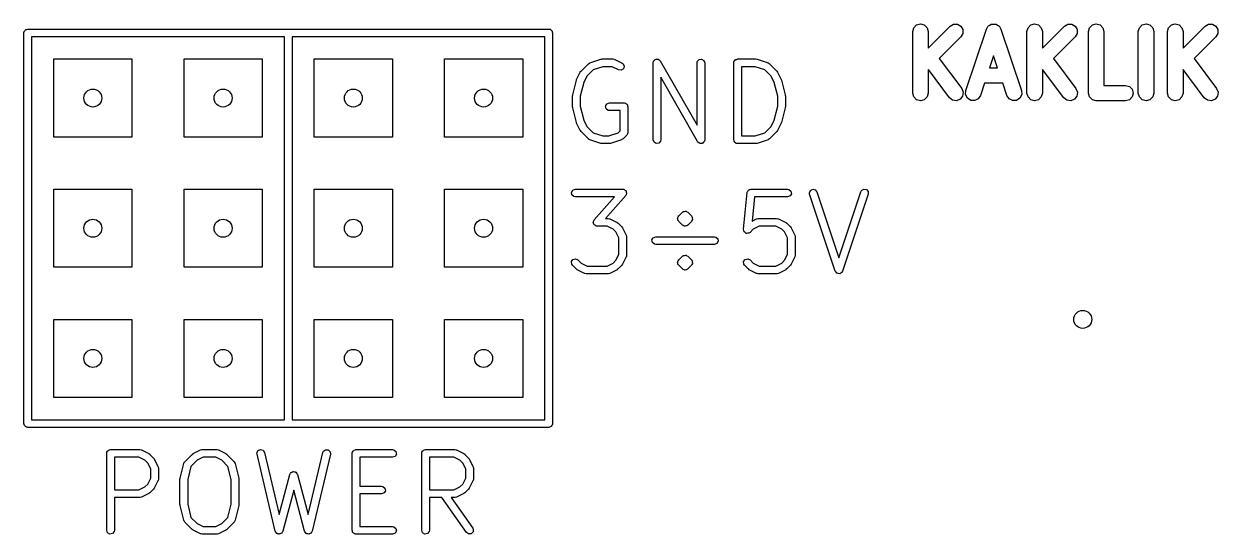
# Model space of a CAD drawing. Extents: x 4.76 to 6.25, y -4.49 to -2.93.
# Drawn here: x 5.311 to 6.228, y -4.493 to -4.101 of the extents above; entities that cross this region are included whole.
import ezdxf

# ---------------------------------------------------------------- set-up
doc = ezdxf.new("R2010")
doc.units = 0
doc.header["$MEASUREMENT"] = 0
doc.layers.add('BLACK', color=7, linetype='CONTINUOUS')

msp = doc.modelspace()

# ---------------------------------------------------------------- linework, layer by layer
at = {"layer": 'BLACK', "linetype": 'CONTINUOUS'}
for p, q in [((5.31146, -4.10756), (5.31152, -4.10718)), ((5.31146, -4.40756), (5.31146, -4.10756)), ((5.3115, -4.10705), (5.31157, -4.10693)), ((5.31152, -4.10718), (5.3115, -4.10705)), ((5.31157, -4.10693), (5.31163, -4.10655)), ((5.31163, -4.10655), (5.31213, -4.10596)), ((5.31213, -4.10596), (5.31251, -4.1053)), ((5.31251, -4.1053), (5.31276, -4.10521)), ((5.31276, -4.10521), (5.31293, -4.105)), ((5.31293, -4.105), (5.31369, -4.10487)), ((5.31369, -4.10487), (5.31441, -4.10461)), ((5.31441, -4.10461), (5.51441, -4.10461)), ((5.51441, -4.10461), (5.71441, -4.10461)), ((5.71441, -4.10461), (5.71479, -4.10467)), ((5.71479, -4.10467), (5.71492, -4.10465)), ((5.71492, -4.10465), (5.71504, -4.10472)), ((5.71504, -4.10472), (5.71542, -4.10478)), ((5.71542, -4.10478), (5.71601, -4.10528)), ((5.71601, -4.10528), (5.71667, -4.10566)), ((5.71667, -4.10566), (5.71676, -4.10591)), ((5.71676, -4.10591), (5.71697, -4.10608)), ((5.71697, -4.10608), (5.7171, -4.10684)), ((5.7171, -4.10684), (5.71736, -4.10756)), ((5.71736, -4.10756), (5.71736, -4.40756)), ((5.99386, -4.1065), (5.99465, -4.10354)), ((5.99386, -4.15374), (5.99386, -4.1065)), ((5.99465, -4.10354), (5.99681, -4.10138)), ((5.99681, -4.10138), (5.99976, -4.10059)), ((5.99976, -4.10059), (6.00272, -4.10138)), ((6.00272, -4.10138), (6.00488, -4.10354)), ((6.00488, -4.10354), (6.00567, -4.1065)), ((6.00567, -4.11924), (6.02258, -4.10232)), ((6.00567, -4.1065), (6.00567, -4.11924)), ((6.02258, -4.10232), (6.02523, -4.10079)), ((6.02523, -4.10079), (6.02829, -4.10079)), ((6.02829, -4.10079), (6.03094, -4.10232)), ((6.03094, -4.10232), (6.03246, -4.10497)), ((6.03246, -4.10497), (6.03246, -4.10803)), ((6.03466, -4.15187), (6.0504, -4.10463)), ((6.0504, -4.10463), (6.05106, -4.10364)), ((6.05106, -4.10364), (6.05159, -4.10258)), ((6.05159, -4.10258), (6.05189, -4.10238)), ((6.05189, -4.10238), (6.05209, -4.10208)), ((6.05209, -4.10208), (6.05315, -4.10155)), ((6.05315, -4.10155), (6.05414, -4.1009)), ((6.05414, -4.1009), (6.0545, -4.10087)), ((6.0545, -4.10087), (6.05482, -4.10071)), ((6.05482, -4.10071), (6.05601, -4.10078)), ((6.05601, -4.10078), (6.05719, -4.10071)), ((6.05719, -4.10071), (6.05751, -4.10087)), ((6.05751, -4.10087), (6.05787, -4.1009)), ((6.05787, -4.1009), (6.05886, -4.10155)), ((6.05886, -4.10155), (6.05992, -4.10208)), ((6.05992, -4.10208), (6.06012, -4.10238)), ((6.06012, -4.10238), (6.06043, -4.10258)), ((6.06043, -4.10258), (6.06096, -4.10364)), ((6.06096, -4.10364), (6.06161, -4.10463)), ((6.06161, -4.10463), (6.07736, -4.15187)), ((6.0816, -4.1065), (6.08239, -4.10354)), ((6.0816, -4.15374), (6.0816, -4.1065)), ((6.08239, -4.10354), (6.08455, -4.10138)), ((6.08455, -4.10138), (6.0875, -4.10059)), ((6.0875, -4.10059), (6.09046, -4.10138)), ((6.09046, -4.10138), (6.09262, -4.10354)), ((6.09262, -4.10354), (6.09341, -4.1065)), ((6.09341, -4.11924), (6.11032, -4.10232)), ((6.09341, -4.1065), (6.09341, -4.11924)), ((6.11032, -4.10232), (6.11297, -4.10079)), ((6.11297, -4.10079), (6.11603, -4.10079)), ((6.11603, -4.10079), (6.11868, -4.10232)), ((6.11868, -4.10232), (6.1202, -4.10497)), ((6.1202, -4.10497), (6.1202, -4.10803)), ((6.12884, -4.1065), (6.12963, -4.10354)), ((6.12884, -4.15374), (6.12884, -4.1065)), ((6.12963, -4.10354), (6.13179, -4.10138)), ((6.13179, -4.10138), (6.13475, -4.10059)), ((6.13475, -4.10059), (6.1377, -4.10138)), ((6.1377, -4.10138), (6.13986, -4.10354)), ((6.13986, -4.10354), (6.14065, -4.1065)), ((6.14065, -4.1065), (6.14065, -4.14784)), ((6.16709, -4.1065), (6.16788, -4.10354)), ((6.16709, -4.15374), (6.16709, -4.1065)), ((6.16788, -4.10354), (6.17004, -4.10138)), ((6.17004, -4.10138), (6.17299, -4.10059)), ((6.17299, -4.10059), (6.17594, -4.10138)), ((6.17594, -4.10138), (6.17811, -4.10354)), ((6.17811, -4.10354), (6.1789, -4.1065)), ((6.1789, -4.1065), (6.1789, -4.15374)), ((6.18958, -4.1065), (6.19037, -4.10354)), ((6.18958, -4.15374), (6.18958, -4.1065)), ((6.19037, -4.10354), (6.19254, -4.10138)), ((6.19254, -4.10138), (6.19549, -4.10059)), ((6.19549, -4.10059), (6.19844, -4.10138)), ((6.19844, -4.10138), (6.2006, -4.10354)), ((6.2006, -4.10354), (6.20139, -4.1065)), ((6.20139, -4.11924), (6.21831, -4.10232)), ((6.20139, -4.1065), (6.20139, -4.11924)), ((6.21831, -4.10232), (6.22096, -4.10079)), ((6.22096, -4.10079), (6.22401, -4.10079)), ((6.22401, -4.10079), (6.22666, -4.10232)), ((6.22666, -4.10232), (6.22819, -4.10497)), ((6.22819, -4.10497), (6.22819, -4.10803)), ((5.31736, -4.11051), (5.31736, -4.40461)), ((5.51146, -4.11051), (5.31736, -4.11051)), ((5.51146, -4.40461), (5.51146, -4.11051)), ((5.51736, -4.11051), (5.51736, -4.40461)), ((5.71146, -4.11051), (5.51736, -4.11051)), ((5.71146, -4.40461), (5.71146, -4.11051)), ((6.03094, -4.11067), (6.01431, -4.1273)), ((6.03246, -4.10803), (6.03094, -4.11067)), ((6.11868, -4.11067), (6.10205, -4.1273)), ((6.1202, -4.10803), (6.11868, -4.11067)), ((6.22666, -4.11067), (6.21004, -4.1273)), ((6.22819, -4.10803), (6.22666, -4.11067)), ((6.05601, -4.12517), (6.05295, -4.13434)), ((6.05906, -4.13434), (6.05601, -4.12517)), ((5.33441, -4.18756), (5.33441, -4.12756)), ((5.33441, -4.12756), (5.39441, -4.12756)), ((5.39441, -4.12756), (5.39441, -4.18756)), ((5.43441, -4.18756), (5.43441, -4.12756)), ((5.43441, -4.12756), (5.49441, -4.12756)), ((5.49441, -4.12756), (5.49441, -4.18756)), ((5.53441, -4.18756), (5.53441, -4.12756)), ((5.53441, -4.12756), (5.59441, -4.12756)), ((5.59441, -4.12756), (5.59441, -4.18756)), ((5.63441, -4.18756), (5.63441, -4.12756)), ((5.63441, -4.12756), (5.69441, -4.12756)), ((5.69441, -4.12756), (5.69441, -4.18756)), ((5.73921, -4.13687), (5.74483, -4.13124)), ((5.74483, -4.13124), (5.74567, -4.13065)), ((5.74567, -4.13065), (5.74585, -4.13064)), ((5.74585, -4.13064), (5.74598, -4.13053)), ((5.74598, -4.13053), (5.75442, -4.12772)), ((5.75583, -4.13347), (5.74851, -4.13591)), ((5.75442, -4.12772), (5.75529, -4.12759)), ((5.75529, -4.12759), (5.75535, -4.12756)), ((5.75535, -4.12756), (5.76379, -4.12756)), ((5.76309, -4.13347), (5.75583, -4.13347)), ((5.76809, -4.13597), (5.76309, -4.13347)), ((5.76379, -4.12756), (5.7648, -4.12774)), ((5.7648, -4.12774), (5.76494, -4.12786)), ((5.76494, -4.12786), (5.76511, -4.12788)), ((5.76511, -4.12788), (5.77074, -4.13069)), ((5.77179, -4.13509), (5.7701, -4.1362)), ((5.77074, -4.13069), (5.77156, -4.1313)), ((5.77156, -4.1313), (5.77236, -4.13315)), ((5.77236, -4.13315), (5.77179, -4.13509)), ((5.79458, -4.13052), (5.79476, -4.12951)), ((5.79458, -4.18957), (5.79458, -4.13052)), ((5.79476, -4.12951), (5.79494, -4.1293)), ((5.79494, -4.1293), (5.79499, -4.12903)), ((5.79499, -4.12903), (5.79557, -4.12854)), ((5.79557, -4.12854), (5.79606, -4.12796)), ((5.79606, -4.12796), (5.79633, -4.12791)), ((5.79633, -4.12791), (5.79654, -4.12774)), ((5.79654, -4.12774), (5.7973, -4.12774)), ((5.7973, -4.12774), (5.79805, -4.12761)), ((5.79805, -4.12761), (5.79829, -4.12775)), ((5.79829, -4.12775), (5.79856, -4.12775)), ((5.79856, -4.12775), (5.79914, -4.12824)), ((5.79914, -4.12824), (5.7998, -4.12862)), ((5.7998, -4.12862), (5.79989, -4.12888)), ((5.79989, -4.12888), (5.8001, -4.12905)), ((5.8001, -4.12905), (5.82833, -4.17845)), ((5.82833, -4.13052), (5.82851, -4.12951)), ((5.82833, -4.17845), (5.82833, -4.13052)), ((5.82851, -4.12951), (5.82981, -4.12796)), ((5.82981, -4.12796), (5.8318, -4.12761)), ((5.8318, -4.12761), (5.83354, -4.12862)), ((5.83354, -4.12862), (5.83424, -4.13052)), ((5.83424, -4.13052), (5.83424, -4.18957)), ((5.85645, -4.13052), (5.85652, -4.13013)), ((5.85645, -4.18957), (5.85645, -4.13052)), ((5.8565, -4.13), (5.85656, -4.12989)), ((5.85652, -4.13013), (5.8565, -4.13)), ((5.85656, -4.12989), (5.85663, -4.12951)), ((5.85663, -4.12951), (5.85712, -4.12892)), ((5.85712, -4.12892), (5.85751, -4.12825)), ((5.85751, -4.12825), (5.85776, -4.12816)), ((5.85776, -4.12816), (5.85793, -4.12796)), ((5.85793, -4.12796), (5.85868, -4.12783)), ((5.85868, -4.12783), (5.8594, -4.12756)), ((5.8594, -4.12756), (5.87346, -4.12756)), ((5.87299, -4.13347), (5.86236, -4.13347)), ((5.86236, -4.13347), (5.86236, -4.18662)), ((5.88031, -4.13591), (5.87299, -4.13347)), ((5.87346, -4.12756), (5.87433, -4.12772)), ((5.87433, -4.12772), (5.8744, -4.12772)), ((5.8744, -4.12772), (5.88283, -4.13053)), ((5.88283, -4.13053), (5.88374, -4.13102)), ((5.88374, -4.13102), (5.88383, -4.13117)), ((5.88383, -4.13117), (5.88399, -4.13124)), ((5.88399, -4.13124), (5.88961, -4.13687)), ((6.01431, -4.1273), (6.03148, -4.1502)), ((6.05295, -4.13434), (6.05906, -4.13434)), ((6.10205, -4.1273), (6.11922, -4.1502)), ((6.21004, -4.1273), (6.22721, -4.1502)), ((5.7328, -4.15511), (5.73562, -4.14386)), ((5.73562, -4.14386), (5.73582, -4.1434)), ((5.73582, -4.1434), (5.73584, -4.14326)), ((5.73584, -4.14326), (5.73865, -4.13763)), ((5.73865, -4.13763), (5.73918, -4.13692)), ((5.73918, -4.13692), (5.73921, -4.13687)), ((5.74372, -4.1407), (5.74127, -4.14561)), ((5.74851, -4.13591), (5.74372, -4.1407)), ((5.7701, -4.1362), (5.76809, -4.13597)), ((5.82872, -4.19104), (5.80049, -4.14164)), ((5.80049, -4.14164), (5.80049, -4.18957)), ((5.8851, -4.1407), (5.88031, -4.13591)), ((5.88755, -4.14561), (5.8851, -4.1407)), ((5.88961, -4.13687), (5.89012, -4.13759)), ((5.89012, -4.13759), (5.89017, -4.13763)), ((5.89017, -4.13763), (5.89298, -4.14326)), ((5.89298, -4.14326), (5.89312, -4.14375)), ((5.89312, -4.14375), (5.8932, -4.14386)), ((5.8932, -4.14386), (5.89601, -4.15511)), ((6.00587, -4.13574), (6.00567, -4.13594)), ((6.00567, -4.13594), (6.00567, -4.15374)), ((6.02204, -4.15729), (6.00587, -4.13574)), ((6.09361, -4.13574), (6.09341, -4.13594)), ((6.09341, -4.13594), (6.09341, -4.15374)), ((6.10977, -4.15729), (6.09361, -4.13574)), ((6.2016, -4.13574), (6.20139, -4.13594)), ((6.20139, -4.13594), (6.20139, -4.15374)), ((6.21776, -4.15729), (6.2016, -4.13574)), ((5.74127, -4.14561), (5.73862, -4.15619)), ((5.8902, -4.15619), (5.88755, -4.14561)), ((6.03148, -4.1502), (6.03262, -4.15304)), ((6.03262, -4.15304), (6.03219, -4.15606)), ((6.03447, -4.15493), (6.03466, -4.15187)), ((6.04901, -4.14615), (6.04586, -4.15561)), ((6.063, -4.14615), (6.04901, -4.14615)), ((6.06615, -4.15561), (6.063, -4.14615)), ((6.07736, -4.15187), (6.07754, -4.15493)), ((6.11922, -4.1502), (6.12036, -4.15304)), ((6.12036, -4.15304), (6.11993, -4.15606)), ((6.14065, -4.14784), (6.15724, -4.14784)), ((6.15724, -4.14784), (6.1602, -4.14863)), ((6.1602, -4.14863), (6.16236, -4.15079)), ((6.16236, -4.15079), (6.16315, -4.15374)), ((6.22721, -4.1502), (6.22835, -4.15304)), ((6.22835, -4.15304), (6.22792, -4.15606)), ((5.73272, -4.15583), (5.73282, -4.15525)), ((5.73272, -4.16426), (5.73272, -4.15583)), ((5.73282, -4.15525), (5.7328, -4.15511)), ((5.73862, -4.15619), (5.73862, -4.1639)), ((5.75807, -4.16375), (5.75908, -4.162)), ((5.75908, -4.162), (5.76098, -4.16131)), ((5.76098, -4.16131), (5.77223, -4.16131)), ((5.77223, -4.16131), (5.77261, -4.16138)), ((5.77261, -4.16138), (5.77274, -4.16135)), ((5.77274, -4.16135), (5.77285, -4.16142)), ((5.77285, -4.16142), (5.77324, -4.16149)), ((5.77324, -4.16149), (5.77382, -4.16198)), ((5.77382, -4.16198), (5.77449, -4.16236)), ((5.77449, -4.16236), (5.77458, -4.16261)), ((5.77458, -4.16261), (5.77478, -4.16279)), ((5.8902, -4.1639), (5.8902, -4.15619)), ((5.89601, -4.15511), (5.89606, -4.1557)), ((5.89606, -4.1557), (5.8961, -4.15583)), ((5.8961, -4.15583), (5.8961, -4.16426)), ((5.99465, -4.15669), (5.99386, -4.15374)), ((5.99681, -4.15886), (5.99465, -4.15669)), ((5.99976, -4.15965), (5.99681, -4.15886)), ((6.00272, -4.15886), (5.99976, -4.15965)), ((6.00488, -4.15669), (6.00272, -4.15886)), ((6.00567, -4.15374), (6.00488, -4.15669)), ((6.02444, -4.15917), (6.02204, -4.15729)), ((6.02747, -4.1596), (6.02444, -4.15917)), ((6.0303, -4.15847), (6.02747, -4.1596)), ((6.03219, -4.15606), (6.0303, -4.15847)), ((6.03584, -4.15766), (6.03447, -4.15493)), ((6.03839, -4.15934), (6.03584, -4.15766)), ((6.04144, -4.15953), (6.03839, -4.15934)), ((6.04418, -4.15816), (6.04144, -4.15953)), ((6.04586, -4.15561), (6.04418, -4.15816)), ((6.06784, -4.15816), (6.06615, -4.15561)), ((6.07057, -4.15953), (6.06784, -4.15816)), ((6.07362, -4.15934), (6.07057, -4.15953)), ((6.07617, -4.15766), (6.07362, -4.15934)), ((6.07754, -4.15493), (6.07617, -4.15766)), ((6.08239, -4.15669), (6.0816, -4.15374)), ((6.08455, -4.15886), (6.08239, -4.15669)), ((6.0875, -4.15965), (6.08455, -4.15886)), ((6.09046, -4.15886), (6.0875, -4.15965)), ((6.09262, -4.15669), (6.09046, -4.15886)), ((6.09341, -4.15374), (6.09262, -4.15669)), ((6.11218, -4.15917), (6.10977, -4.15729)), ((6.11521, -4.1596), (6.11218, -4.15917)), ((6.11804, -4.15847), (6.11521, -4.1596)), ((6.11993, -4.15606), (6.11804, -4.15847)), ((6.12963, -4.15669), (6.12884, -4.15374)), ((6.13179, -4.15886), (6.12963, -4.15669)), ((6.13475, -4.15965), (6.13179, -4.15886)), ((6.15724, -4.15965), (6.13475, -4.15965)), ((6.1602, -4.15886), (6.15724, -4.15965)), ((6.16236, -4.15669), (6.1602, -4.15886)), ((6.16315, -4.15374), (6.16236, -4.15669)), ((6.16788, -4.15669), (6.16709, -4.15374)), ((6.17004, -4.15886), (6.16788, -4.15669)), ((6.17299, -4.15965), (6.17004, -4.15886)), ((6.17594, -4.15886), (6.17299, -4.15965)), ((6.17811, -4.15669), (6.17594, -4.15886)), ((6.1789, -4.15374), (6.17811, -4.15669)), ((6.19037, -4.15669), (6.18958, -4.15374)), ((6.19254, -4.15886), (6.19037, -4.15669)), ((6.19549, -4.15965), (6.19254, -4.15886)), ((6.19844, -4.15886), (6.19549, -4.15965)), ((6.2006, -4.15669), (6.19844, -4.15886)), ((6.20139, -4.15374), (6.2006, -4.15669)), ((6.22017, -4.15917), (6.21776, -4.15729)), ((6.22319, -4.1596), (6.22017, -4.15917)), ((6.22603, -4.15847), (6.22319, -4.1596)), ((6.22792, -4.15606), (6.22603, -4.15847)), ((5.73276, -4.16439), (5.73272, -4.16426)), ((5.7328, -4.16498), (5.73276, -4.16439)), ((5.73562, -4.17623), (5.7328, -4.16498)), ((5.73862, -4.1639), (5.74127, -4.17448)), ((5.75842, -4.16574), (5.75807, -4.16375)), ((5.75997, -4.16704), (5.75842, -4.16574)), ((5.76098, -4.16722), (5.75997, -4.16704)), ((5.76927, -4.16722), (5.76098, -4.16722)), ((5.76927, -4.18272), (5.76927, -4.16722)), ((5.77478, -4.16279), (5.77492, -4.16354)), ((5.77492, -4.16354), (5.77518, -4.16426)), ((5.77518, -4.16426), (5.77518, -4.18395)), ((5.88755, -4.17448), (5.8902, -4.1639)), ((5.89601, -4.16498), (5.8932, -4.17623)), ((5.8961, -4.16426), (5.896, -4.16484)), ((5.896, -4.16484), (5.89601, -4.16498)), ((5.7357, -4.17634), (5.73562, -4.17623)), ((5.73584, -4.17683), (5.7357, -4.17634)), ((5.73865, -4.18246), (5.73584, -4.17683)), ((5.74127, -4.17448), (5.74372, -4.17939)), ((5.74372, -4.17939), (5.74851, -4.18418)), ((5.88031, -4.18418), (5.8851, -4.17939)), ((5.8851, -4.17939), (5.88755, -4.17448)), ((5.89298, -4.17683), (5.89017, -4.18246)), ((5.89299, -4.17669), (5.89298, -4.17683)), ((5.8932, -4.17623), (5.89299, -4.17669)), ((5.39441, -4.18756), (5.33441, -4.18756)), ((5.49441, -4.18756), (5.43441, -4.18756)), ((5.59441, -4.18756), (5.53441, -4.18756)), ((5.69441, -4.18756), (5.63441, -4.18756)), ((5.7387, -4.1825), (5.73865, -4.18246)), ((5.73921, -4.18322), (5.7387, -4.1825)), ((5.74483, -4.18885), (5.73921, -4.18322)), ((5.74499, -4.18892), (5.74483, -4.18885)), ((5.74508, -4.18907), (5.74499, -4.18892)), ((5.74598, -4.18956), (5.74508, -4.18907)), ((5.75442, -4.19237), (5.74598, -4.18956)), ((5.74851, -4.18418), (5.75583, -4.18662)), ((5.75583, -4.18662), (5.7605, -4.18662)), ((5.7605, -4.18662), (5.76782, -4.18418)), ((5.77035, -4.18956), (5.76191, -4.19237)), ((5.76782, -4.18418), (5.76927, -4.18272)), ((5.77049, -4.18945), (5.77035, -4.18956)), ((5.77066, -4.18944), (5.77049, -4.18945)), ((5.7715, -4.18885), (5.77066, -4.18944)), ((5.77432, -4.18604), (5.7715, -4.18885)), ((5.77459, -4.18545), (5.77432, -4.18604)), ((5.775, -4.18496), (5.77459, -4.18545)), ((5.77511, -4.18432), (5.775, -4.18496)), ((5.77517, -4.1842), (5.77511, -4.18432)), ((5.77518, -4.18395), (5.77515, -4.18413)), ((5.77515, -4.18413), (5.77517, -4.1842)), ((5.79527, -4.19147), (5.79458, -4.18957)), ((5.80049, -4.18957), (5.80031, -4.19058)), ((5.83424, -4.18957), (5.83406, -4.19058)), ((5.85671, -4.19029), (5.85645, -4.18957)), ((5.86236, -4.18662), (5.87299, -4.18662)), ((5.87299, -4.18662), (5.88031, -4.18418)), ((5.88283, -4.18956), (5.8744, -4.19237)), ((5.88297, -4.18945), (5.88283, -4.18956)), ((5.88315, -4.18944), (5.88297, -4.18945)), ((5.88399, -4.18885), (5.88315, -4.18944)), ((5.88961, -4.18322), (5.88399, -4.18885)), ((5.88964, -4.18316), (5.88961, -4.18322)), ((5.89017, -4.18246), (5.88964, -4.18316)), ((5.75448, -4.19237), (5.75442, -4.19237)), ((5.75535, -4.19252), (5.75448, -4.19237)), ((5.76098, -4.19252), (5.75535, -4.19252)), ((5.76104, -4.1925), (5.76098, -4.19252)), ((5.76191, -4.19237), (5.76104, -4.1925)), ((5.79702, -4.19248), (5.79527, -4.19147)), ((5.79901, -4.19213), (5.79702, -4.19248)), ((5.80031, -4.19058), (5.79901, -4.19213)), ((5.82893, -4.19121), (5.82872, -4.19104)), ((5.82902, -4.19147), (5.82893, -4.19121)), ((5.82968, -4.19185), (5.82902, -4.19147)), ((5.83026, -4.19234), (5.82968, -4.19185)), ((5.83053, -4.19234), (5.83026, -4.19234)), ((5.83077, -4.19248), (5.83053, -4.19234)), ((5.83152, -4.19235), (5.83077, -4.19248)), ((5.83228, -4.19235), (5.83152, -4.19235)), ((5.83249, -4.19218), (5.83228, -4.19235)), ((5.83276, -4.19213), (5.83249, -4.19218)), ((5.83325, -4.19155), (5.83276, -4.19213)), ((5.83383, -4.19106), (5.83325, -4.19155)), ((5.83388, -4.19079), (5.83383, -4.19106)), ((5.83406, -4.19058), (5.83388, -4.19079)), ((5.85685, -4.19105), (5.85671, -4.19029)), ((5.85705, -4.19122), (5.85685, -4.19105)), ((5.85714, -4.19147), (5.85705, -4.19122)), ((5.85781, -4.19185), (5.85714, -4.19147)), ((5.85839, -4.19235), (5.85781, -4.19185)), ((5.85878, -4.19241), (5.85839, -4.19235)), ((5.85889, -4.19248), (5.85878, -4.19241)), ((5.85902, -4.19246), (5.85889, -4.19248)), ((5.8594, -4.19252), (5.85902, -4.19246)), ((5.87346, -4.19252), (5.8594, -4.19252)), ((5.87353, -4.1925), (5.87346, -4.19252)), ((5.8744, -4.19237), (5.87353, -4.1925)), ((5.33441, -4.28756), (5.33441, -4.22756)), ((5.33441, -4.22756), (5.39441, -4.22756)), ((5.39441, -4.22756), (5.39441, -4.28756)), ((5.43441, -4.28756), (5.43441, -4.22756)), ((5.43441, -4.22756), (5.49441, -4.22756)), ((5.49441, -4.22756), (5.49441, -4.28756)), ((5.53441, -4.28756), (5.53441, -4.22756)), ((5.53441, -4.22756), (5.59441, -4.22756)), ((5.59441, -4.22756), (5.59441, -4.28756)), ((5.63441, -4.28756), (5.63441, -4.22756)), ((5.63441, -4.22756), (5.69441, -4.22756)), ((5.69441, -4.22756), (5.69441, -4.28756)), ((5.73183, -4.23), (5.73284, -4.22825)), ((5.73218, -4.23199), (5.73183, -4.23)), ((5.73373, -4.23329), (5.73218, -4.23199)), ((5.73284, -4.22825), (5.73474, -4.22756)), ((5.73474, -4.23347), (5.73373, -4.23329)), ((5.73474, -4.22756), (5.77129, -4.22756)), ((5.76479, -4.23347), (5.73474, -4.23347)), ((5.74939, -4.25107), (5.76479, -4.23347)), ((5.77352, -4.23246), (5.75812, -4.25006)), ((5.77129, -4.22756), (5.77173, -4.22764)), ((5.77173, -4.22764), (5.77187, -4.22762)), ((5.77187, -4.22762), (5.77197, -4.22768)), ((5.77197, -4.22768), (5.7723, -4.22774)), ((5.7723, -4.22774), (5.77291, -4.22825)), ((5.77291, -4.22825), (5.77359, -4.22867)), ((5.7738, -4.23172), (5.77352, -4.23246)), ((5.77359, -4.22867), (5.77367, -4.22889)), ((5.77367, -4.22889), (5.77385, -4.22904)), ((5.7742, -4.23103), (5.7738, -4.23172)), ((5.77385, -4.22904), (5.77399, -4.22982)), ((5.77399, -4.22982), (5.77425, -4.23058)), ((5.77425, -4.23058), (5.77416, -4.2308)), ((5.77416, -4.2308), (5.7742, -4.23103)), ((5.86397, -4.25834), (5.86678, -4.23022)), ((5.86678, -4.23022), (5.86682, -4.23007)), ((5.86681, -4.23), (5.86687, -4.2299)), ((5.86682, -4.23007), (5.86681, -4.23)), ((5.86687, -4.2299), (5.86706, -4.22924)), ((5.86706, -4.22924), (5.86751, -4.2288)), ((5.86751, -4.2288), (5.86782, -4.22825)), ((5.86782, -4.22825), (5.86821, -4.22811)), ((5.86821, -4.22811), (5.8685, -4.22783)), ((5.8685, -4.22783), (5.86913, -4.22778)), ((5.86913, -4.22778), (5.86972, -4.22756)), ((5.86972, -4.22756), (5.89784, -4.22756)), ((5.87239, -4.23347), (5.87053, -4.25212)), ((5.89784, -4.23347), (5.87239, -4.23347)), ((5.89784, -4.22756), (5.89885, -4.22774)), ((5.89974, -4.23278), (5.89784, -4.23347)), ((5.89885, -4.22774), (5.9004, -4.22904)), ((5.90075, -4.23103), (5.89974, -4.23278)), ((5.9004, -4.22904), (5.90075, -4.23103)), ((5.91457, -4.23044), (5.91532, -4.22856)), ((5.91472, -4.23145), (5.91457, -4.23044)), ((5.93441, -4.29051), (5.91472, -4.23145)), ((5.91532, -4.22856), (5.91709, -4.2276)), ((5.91709, -4.2276), (5.91907, -4.228)), ((5.91907, -4.228), (5.92033, -4.22958)), ((5.92033, -4.22958), (5.93721, -4.28023)), ((5.93721, -4.28023), (5.95409, -4.22958)), ((5.9597, -4.23145), (5.94001, -4.29051)), ((5.95409, -4.22958), (5.95458, -4.22868)), ((5.95458, -4.22868), (5.9563, -4.22762)), ((5.9563, -4.22762), (5.9583, -4.22792)), ((5.9583, -4.22792), (5.95964, -4.22943)), ((5.95964, -4.22943), (5.9597, -4.23145)), ((5.81701, -4.2453), (5.81733, -4.24508)), ((5.81733, -4.24508), (5.81741, -4.24497)), ((5.81741, -4.24497), (5.81753, -4.24494)), ((5.81753, -4.24494), (5.81754, -4.24493)), ((5.81754, -4.24493), (5.81762, -4.24483)), ((5.81762, -4.24483), (5.8177, -4.24482)), ((5.8177, -4.24482), (5.81785, -4.24471)), ((5.81785, -4.24471), (5.81862, -4.24465)), ((5.81862, -4.24465), (5.81936, -4.24445)), ((5.81936, -4.24445), (5.81948, -4.24451)), ((5.81948, -4.24451), (5.81961, -4.24448)), ((5.81961, -4.24448), (5.81973, -4.24455)), ((5.81973, -4.24455), (5.81986, -4.24454)), ((5.81986, -4.24454), (5.82049, -4.24498)), ((5.82049, -4.24498), (5.82119, -4.2453)), ((5.74866, -4.25295), (5.74874, -4.25273)), ((5.74891, -4.25371), (5.74866, -4.25295)), ((5.7487, -4.2525), (5.7491, -4.25181)), ((5.74874, -4.25273), (5.7487, -4.2525)), ((5.74905, -4.25449), (5.74891, -4.25371)), ((5.7491, -4.25181), (5.74939, -4.25107)), ((5.75812, -4.25006), (5.76004, -4.25006)), ((5.76004, -4.25006), (5.76105, -4.25024)), ((5.76105, -4.25024), (5.76119, -4.25035)), ((5.76119, -4.25035), (5.76137, -4.25037)), ((5.76137, -4.25037), (5.76699, -4.25319)), ((5.76699, -4.25319), (5.7677, -4.25371)), ((5.7677, -4.25371), (5.76776, -4.25374)), ((5.76776, -4.25374), (5.77057, -4.25655)), ((5.81335, -4.24994), (5.81346, -4.2497)), ((5.81354, -4.25069), (5.81335, -4.24994)), ((5.81344, -4.24944), (5.81388, -4.24881)), ((5.81346, -4.2497), (5.81344, -4.24944)), ((5.81361, -4.25145), (5.81354, -4.25069)), ((5.81384, -4.25177), (5.81361, -4.25145)), ((5.81387, -4.2519), (5.81384, -4.25177)), ((5.81398, -4.25197), (5.81387, -4.2519)), ((5.81388, -4.24881), (5.8142, -4.24811)), ((5.8142, -4.25229), (5.81398, -4.25197)), ((5.8142, -4.24811), (5.81701, -4.2453)), ((5.81701, -4.2551), (5.8142, -4.25229)), ((5.82119, -4.2453), (5.824, -4.24811)), ((5.824, -4.25229), (5.82119, -4.2551)), ((5.824, -4.24811), (5.82422, -4.24843)), ((5.82432, -4.25159), (5.824, -4.25229)), ((5.82422, -4.24843), (5.82433, -4.24851)), ((5.82476, -4.25097), (5.82432, -4.25159)), ((5.82433, -4.24851), (5.82437, -4.24863)), ((5.82437, -4.24863), (5.82459, -4.24895)), ((5.82459, -4.24895), (5.82466, -4.24972)), ((5.82466, -4.24972), (5.82485, -4.25046)), ((5.82485, -4.25046), (5.82474, -4.2507)), ((5.82474, -4.2507), (5.82476, -4.25097)), ((5.87053, -4.25212), (5.87402, -4.25037)), ((5.87402, -4.25037), (5.87501, -4.25008)), ((5.87501, -4.25008), (5.87518, -4.25012)), ((5.87518, -4.25012), (5.87534, -4.25006)), ((5.87534, -4.25006), (5.8894, -4.25006)), ((5.8894, -4.25006), (5.89041, -4.25024)), ((5.89041, -4.25024), (5.89055, -4.25035)), ((5.89055, -4.25035), (5.89072, -4.25037)), ((5.89072, -4.25037), (5.89635, -4.25319)), ((5.89635, -4.25319), (5.89706, -4.25371)), ((5.89706, -4.25371), (5.89712, -4.25374)), ((5.89712, -4.25374), (5.89993, -4.25655)), ((5.74923, -4.25464), (5.74905, -4.25449)), ((5.74931, -4.25486), (5.74923, -4.25464)), ((5.74999, -4.25528), (5.74931, -4.25486)), ((5.7506, -4.25579), (5.74999, -4.25528)), ((5.75093, -4.25585), (5.7506, -4.25579)), ((5.75104, -4.25591), (5.75093, -4.25585)), ((5.75117, -4.25589), (5.75104, -4.25591)), ((5.75161, -4.25597), (5.75117, -4.25589)), ((5.75935, -4.25597), (5.75161, -4.25597)), ((5.76392, -4.25825), (5.75935, -4.25597)), ((5.76605, -4.26039), (5.76392, -4.25825)), ((5.76834, -4.26496), (5.76605, -4.26039)), ((5.77057, -4.25655), (5.77108, -4.25727)), ((5.77108, -4.25727), (5.77112, -4.25732)), ((5.77112, -4.25732), (5.77393, -4.26294)), ((5.77393, -4.26294), (5.77423, -4.26393)), ((5.81771, -4.25543), (5.81701, -4.2551)), ((5.81834, -4.25587), (5.81771, -4.25543)), ((5.81847, -4.25585), (5.81834, -4.25587)), ((5.81859, -4.25592), (5.81847, -4.25585)), ((5.81872, -4.2559), (5.81859, -4.25592)), ((5.81884, -4.25596), (5.81872, -4.2559)), ((5.81958, -4.25576), (5.81884, -4.25596)), ((5.82035, -4.25569), (5.81958, -4.25576)), ((5.8205, -4.25559), (5.82035, -4.25569)), ((5.82058, -4.25557), (5.8205, -4.25559)), ((5.82066, -4.25547), (5.82058, -4.25557)), ((5.82067, -4.25547), (5.82066, -4.25547)), ((5.82079, -4.25543), (5.82067, -4.25547)), ((5.82087, -4.25533), (5.82079, -4.25543)), ((5.82119, -4.2551), (5.82087, -4.25533)), ((5.86397, -4.25836), (5.86397, -4.25834)), ((5.86397, -4.25838), (5.86397, -4.25836)), ((5.86422, -4.25934), (5.86397, -4.25838)), ((5.86447, -4.2603), (5.86422, -4.25934)), ((5.86448, -4.26031), (5.86447, -4.2603)), ((5.86449, -4.26033), (5.86448, -4.26031)), ((5.8653, -4.2609), (5.86449, -4.26033)), ((5.86611, -4.26148), (5.8653, -4.2609)), ((5.86613, -4.26148), (5.86611, -4.26148)), ((5.86614, -4.26149), (5.86613, -4.26148)), ((5.86713, -4.2614), (5.86614, -4.26149)), ((5.86812, -4.26133), (5.86713, -4.2614)), ((5.86814, -4.26132), (5.86812, -4.26133)), ((5.86815, -4.26131), (5.86814, -4.26132)), ((5.86899, -4.26073), (5.86815, -4.26131)), ((5.87147, -4.25825), (5.86899, -4.26073)), ((5.87604, -4.25597), (5.87147, -4.25825)), ((5.88871, -4.25597), (5.87604, -4.25597)), ((5.89328, -4.25825), (5.88871, -4.25597)), ((5.89541, -4.26039), (5.89328, -4.25825)), ((5.8977, -4.26496), (5.89541, -4.26039)), ((5.89993, -4.25655), (5.90043, -4.25727)), ((5.90043, -4.25727), (5.90048, -4.25732)), ((5.90048, -4.25732), (5.90329, -4.26294)), ((5.90329, -4.26294), (5.90359, -4.26393)), ((5.76834, -4.27763), (5.76834, -4.26496)), ((5.77423, -4.26393), (5.77419, -4.2641)), ((5.77419, -4.2641), (5.77425, -4.26426)), ((5.77425, -4.26426), (5.77425, -4.27832)), ((5.79369, -4.26656), (5.7947, -4.26481)), ((5.79405, -4.26855), (5.79369, -4.26656)), ((5.79559, -4.26985), (5.79405, -4.26855)), ((5.7947, -4.26481), (5.7966, -4.26412)), ((5.7966, -4.27003), (5.79559, -4.26985)), ((5.7966, -4.26412), (5.8416, -4.26412)), ((5.8416, -4.27003), (5.7966, -4.27003)), ((5.8416, -4.26412), (5.84261, -4.2643)), ((5.8435, -4.26934), (5.8416, -4.27003)), ((5.84261, -4.2643), (5.84415, -4.2656)), ((5.84451, -4.26759), (5.8435, -4.26934)), ((5.84415, -4.2656), (5.84451, -4.26759)), ((5.8977, -4.27763), (5.8977, -4.26496)), ((5.90359, -4.26393), (5.90354, -4.2641)), ((5.90354, -4.2641), (5.90361, -4.26426)), ((5.90361, -4.26426), (5.90361, -4.27832)), ((5.73188, -4.28318), (5.73304, -4.28153)), ((5.73304, -4.28153), (5.73499, -4.28101)), ((5.73499, -4.28101), (5.73682, -4.28186)), ((5.73682, -4.28186), (5.7393, -4.28433)), ((5.76605, -4.2822), (5.76834, -4.27763)), ((5.77393, -4.27964), (5.77112, -4.28527)), ((5.77395, -4.27947), (5.77393, -4.27964)), ((5.77407, -4.27933), (5.77395, -4.27947)), ((5.77425, -4.27832), (5.77407, -4.27933)), ((5.81388, -4.28255), (5.8142, -4.28186)), ((5.8142, -4.28186), (5.81701, -4.27905)), ((5.81701, -4.27905), (5.81733, -4.27882)), ((5.81733, -4.27882), (5.81741, -4.27872)), ((5.81741, -4.27872), (5.81753, -4.27868)), ((5.81753, -4.27868), (5.81754, -4.27868)), ((5.81754, -4.27868), (5.81762, -4.27858)), ((5.81762, -4.27858), (5.8177, -4.27856)), ((5.8177, -4.27856), (5.81785, -4.27846)), ((5.81785, -4.27846), (5.81862, -4.27839)), ((5.81862, -4.27839), (5.81936, -4.27819)), ((5.81936, -4.27819), (5.81948, -4.27825)), ((5.81948, -4.27825), (5.81961, -4.27823)), ((5.81961, -4.27823), (5.81973, -4.2783)), ((5.81973, -4.2783), (5.81986, -4.27828)), ((5.81986, -4.27828), (5.82049, -4.27872)), ((5.82049, -4.27872), (5.82119, -4.27905)), ((5.82119, -4.27905), (5.824, -4.28186)), ((5.824, -4.28186), (5.82422, -4.28218)), ((5.86405, -4.28318), (5.86521, -4.28153)), ((5.86521, -4.28153), (5.86716, -4.28101)), ((5.86716, -4.28101), (5.86899, -4.28186)), ((5.86899, -4.28186), (5.87147, -4.28433)), ((5.89541, -4.2822), (5.8977, -4.27763)), ((5.90329, -4.27964), (5.90048, -4.28527)), ((5.90331, -4.27947), (5.90329, -4.27964)), ((5.90343, -4.27933), (5.90331, -4.27947)), ((5.90361, -4.27832), (5.90343, -4.27933)), ((5.39441, -4.28756), (5.33441, -4.28756)), ((5.49441, -4.28756), (5.43441, -4.28756)), ((5.59441, -4.28756), (5.53441, -4.28756)), ((5.69441, -4.28756), (5.63441, -4.28756)), ((5.73206, -4.2852), (5.73188, -4.28318)), ((5.73265, -4.28604), (5.73206, -4.2852)), ((5.73546, -4.28885), (5.73265, -4.28604)), ((5.73552, -4.28887), (5.73546, -4.28885)), ((5.73623, -4.2894), (5.73552, -4.28887)), ((5.74185, -4.29221), (5.73623, -4.2894)), ((5.7393, -4.28433), (5.74387, -4.28662)), ((5.74387, -4.28662), (5.75935, -4.28662)), ((5.75935, -4.28662), (5.76392, -4.28433)), ((5.76699, -4.2894), (5.76137, -4.29221)), ((5.76392, -4.28433), (5.76605, -4.2822)), ((5.76703, -4.28935), (5.76699, -4.2894)), ((5.76776, -4.28885), (5.76703, -4.28935)), ((5.77057, -4.28604), (5.76776, -4.28885)), ((5.7706, -4.28598), (5.77057, -4.28604)), ((5.77112, -4.28527), (5.7706, -4.28598)), ((5.81335, -4.28369), (5.81346, -4.28345)), ((5.81354, -4.28443), (5.81335, -4.28369)), ((5.81344, -4.28318), (5.81388, -4.28255)), ((5.81346, -4.28345), (5.81344, -4.28318)), ((5.81361, -4.2852), (5.81354, -4.28443)), ((5.81384, -4.28551), (5.81361, -4.2852)), ((5.81387, -4.28564), (5.81384, -4.28551)), ((5.81398, -4.28572), (5.81387, -4.28564)), ((5.8142, -4.28604), (5.81398, -4.28572)), ((5.81701, -4.28885), (5.8142, -4.28604)), ((5.81771, -4.28917), (5.81701, -4.28885)), ((5.81834, -4.28961), (5.81771, -4.28917)), ((5.81847, -4.2896), (5.81834, -4.28961)), ((5.81859, -4.28967), (5.81847, -4.2896)), ((5.81872, -4.28964), (5.81859, -4.28967)), ((5.81884, -4.2897), (5.81872, -4.28964)), ((5.81958, -4.2895), (5.81884, -4.2897)), ((5.82035, -4.28944), (5.81958, -4.2895)), ((5.8205, -4.28933), (5.82035, -4.28944)), ((5.82058, -4.28932), (5.8205, -4.28933)), ((5.82066, -4.28922), (5.82058, -4.28932)), ((5.82067, -4.28921), (5.82066, -4.28922)), ((5.82079, -4.28918), (5.82067, -4.28921)), ((5.82087, -4.28907), (5.82079, -4.28918)), ((5.82119, -4.28885), (5.82087, -4.28907)), ((5.824, -4.28604), (5.82119, -4.28885)), ((5.82432, -4.28534), (5.824, -4.28604)), ((5.82422, -4.28218), (5.82433, -4.28225)), ((5.82476, -4.28471), (5.82432, -4.28534)), ((5.82433, -4.28225), (5.82437, -4.28238)), ((5.82437, -4.28238), (5.82459, -4.2827)), ((5.82459, -4.2827), (5.82466, -4.28346)), ((5.82466, -4.28346), (5.82485, -4.28421)), ((5.82485, -4.28421), (5.82474, -4.28445)), ((5.82474, -4.28445), (5.82476, -4.28471)), ((5.86423, -4.2852), (5.86405, -4.28318)), ((5.86482, -4.28604), (5.86423, -4.2852)), ((5.86763, -4.28885), (5.86482, -4.28604)), ((5.86769, -4.28887), (5.86763, -4.28885)), ((5.8684, -4.2894), (5.86769, -4.28887)), ((5.87402, -4.29221), (5.8684, -4.2894)), ((5.87147, -4.28433), (5.87604, -4.28662)), ((5.87604, -4.28662), (5.88871, -4.28662)), ((5.88871, -4.28662), (5.89328, -4.28433)), ((5.89635, -4.2894), (5.89072, -4.29221)), ((5.89328, -4.28433), (5.89541, -4.2822)), ((5.89639, -4.28935), (5.89635, -4.2894)), ((5.89712, -4.28885), (5.89639, -4.28935)), ((5.89993, -4.28604), (5.89712, -4.28885)), ((5.89996, -4.28598), (5.89993, -4.28604)), ((5.90048, -4.28527), (5.89996, -4.28598)), ((5.93446, -4.29057), (5.93441, -4.29051)), ((5.93446, -4.29066), (5.93446, -4.29057)), ((5.93508, -4.29136), (5.93446, -4.29066)), ((5.94001, -4.29051), (5.93952, -4.29141)), ((5.74203, -4.29223), (5.74185, -4.29221)), ((5.74216, -4.29235), (5.74203, -4.29223)), ((5.74317, -4.29252), (5.74216, -4.29235)), ((5.76004, -4.29252), (5.74317, -4.29252)), ((5.76021, -4.29246), (5.76004, -4.29252)), ((5.76038, -4.29251), (5.76021, -4.29246)), ((5.76137, -4.29221), (5.76038, -4.29251)), ((5.8742, -4.29223), (5.87402, -4.29221)), ((5.87433, -4.29235), (5.8742, -4.29223)), ((5.87534, -4.29252), (5.87433, -4.29235)), ((5.8894, -4.29252), (5.87534, -4.29252)), ((5.88957, -4.29246), (5.8894, -4.29252)), ((5.88974, -4.29251), (5.88957, -4.29246)), ((5.89072, -4.29221), (5.88974, -4.29251)), ((5.93566, -4.29209), (5.93508, -4.29136)), ((5.93575, -4.2921), (5.93566, -4.29209)), ((5.9358, -4.29217), (5.93575, -4.2921)), ((5.93673, -4.29231), (5.9358, -4.29217)), ((5.93764, -4.29249), (5.93673, -4.29231)), ((5.93772, -4.29245), (5.93764, -4.29249)), ((5.9378, -4.29246), (5.93772, -4.29245)), ((5.9386, -4.29198), (5.9378, -4.29246)), ((5.93942, -4.29153), (5.9386, -4.29198)), ((5.93945, -4.29145), (5.93942, -4.29153)), ((5.93952, -4.29141), (5.93945, -4.29145)), ((5.33441, -4.38756), (5.33441, -4.32756)), ((5.33441, -4.32756), (5.39441, -4.32756)), ((5.39441, -4.32756), (5.39441, -4.38756)), ((5.43441, -4.38756), (5.43441, -4.32756)), ((5.43441, -4.32756), (5.49441, -4.32756)), ((5.49441, -4.32756), (5.49441, -4.38756)), ((5.53441, -4.38756), (5.53441, -4.32756)), ((5.53441, -4.32756), (5.59441, -4.32756)), ((5.59441, -4.32756), (5.59441, -4.38756)), ((5.63441, -4.38756), (5.63441, -4.32756)), ((5.63441, -4.32756), (5.69441, -4.32756)), ((5.69441, -4.32756), (5.69441, -4.38756)), ((5.39441, -4.38756), (5.33441, -4.38756)), ((5.49441, -4.38756), (5.43441, -4.38756)), ((5.59441, -4.38756), (5.53441, -4.38756)), ((5.69441, -4.38756), (5.63441, -4.38756)), ((5.31172, -4.40828), (5.31146, -4.40756)), ((5.31185, -4.40904), (5.31172, -4.40828)), ((5.31206, -4.40921), (5.31185, -4.40904)), ((5.31215, -4.40946), (5.31206, -4.40921)), ((5.31281, -4.40984), (5.31215, -4.40946)), ((5.3134, -4.41033), (5.31281, -4.40984)), ((5.31736, -4.40461), (5.51146, -4.40461)), ((5.51736, -4.40461), (5.71146, -4.40461)), ((5.71589, -4.41012), (5.71513, -4.41025)), ((5.71606, -4.40991), (5.71589, -4.41012)), ((5.71631, -4.40982), (5.71606, -4.40991)), ((5.71669, -4.40916), (5.71631, -4.40982)), ((5.71718, -4.40857), (5.71669, -4.40916)), ((5.71725, -4.40819), (5.71718, -4.40857)), ((5.71732, -4.40807), (5.71725, -4.40819)), ((5.71736, -4.40756), (5.71729, -4.40794)), ((5.71729, -4.40794), (5.71732, -4.40807)), ((5.31378, -4.4104), (5.3134, -4.41033)), ((5.3139, -4.41047), (5.31378, -4.4104)), ((5.31403, -4.41044), (5.3139, -4.41047)), ((5.31441, -4.41051), (5.31403, -4.41044)), ((5.51441, -4.41051), (5.31441, -4.41051)), ((5.71441, -4.41051), (5.51441, -4.41051)), ((5.71513, -4.41025), (5.71441, -4.41051)), ((5.37574, -4.42892), (5.37612, -4.42825)), ((5.37612, -4.42825), (5.37637, -4.42816)), ((5.37637, -4.42816), (5.37654, -4.42796)), ((5.37654, -4.42796), (5.3773, -4.42783)), ((5.3773, -4.42783), (5.37802, -4.42756)), ((5.37802, -4.42756), (5.40052, -4.42756)), ((5.40052, -4.42756), (5.40153, -4.42774)), ((5.40153, -4.42774), (5.40166, -4.42786)), ((5.40166, -4.42786), (5.40184, -4.42788)), ((5.40184, -4.42788), (5.40746, -4.43069)), ((5.44138, -4.43069), (5.447, -4.42788)), ((5.447, -4.42788), (5.44799, -4.42758)), ((5.44799, -4.42758), (5.44816, -4.42762)), ((5.44816, -4.42762), (5.44832, -4.42756)), ((5.44832, -4.42756), (5.45957, -4.42756)), ((5.45957, -4.42756), (5.46058, -4.42774)), ((5.46058, -4.42774), (5.46072, -4.42786)), ((5.46072, -4.42786), (5.46089, -4.42788)), ((5.46089, -4.42788), (5.46652, -4.43069)), ((5.49039, -4.43018), (5.49129, -4.42837)), ((5.49129, -4.42837), (5.49314, -4.42757)), ((5.49314, -4.42757), (5.49508, -4.42815)), ((5.49508, -4.42815), (5.49619, -4.42983)), ((5.54147, -4.42889), (5.54309, -4.42769)), ((5.54309, -4.42769), (5.54511, -4.42781)), ((5.54511, -4.42781), (5.54658, -4.42919)), ((5.56415, -4.42892), (5.56454, -4.42825)), ((5.56454, -4.42825), (5.56479, -4.42816)), ((5.56479, -4.42816), (5.56496, -4.42796)), ((5.56496, -4.42796), (5.56571, -4.42783)), ((5.56571, -4.42783), (5.56643, -4.42756)), ((5.56643, -4.42756), (5.59456, -4.42756)), ((5.59456, -4.42756), (5.59557, -4.42774)), ((5.59557, -4.42774), (5.59711, -4.42904)), ((5.61758, -4.42892), (5.61797, -4.42825)), ((5.61797, -4.42825), (5.61822, -4.42816)), ((5.61822, -4.42816), (5.61839, -4.42796)), ((5.61839, -4.42796), (5.61914, -4.42783)), ((5.61914, -4.42783), (5.61986, -4.42756)), ((5.61986, -4.42756), (5.64236, -4.42756)), ((5.64236, -4.42756), (5.64337, -4.42774)), ((5.64337, -4.42774), (5.64351, -4.42786)), ((5.64351, -4.42786), (5.64368, -4.42788)), ((5.64368, -4.42788), (5.64931, -4.43069)), ((5.37507, -4.43052), (5.37514, -4.43013)), ((5.37507, -4.48957), (5.37507, -4.43052)), ((5.37511, -4.43), (5.37518, -4.42989)), ((5.37514, -4.43013), (5.37511, -4.43)), ((5.37518, -4.42989), (5.37525, -4.42951)), ((5.37525, -4.42951), (5.37574, -4.42892)), ((5.39982, -4.43347), (5.38097, -4.43347)), ((5.38097, -4.43347), (5.38097, -4.4585)), ((5.40439, -4.43576), (5.39982, -4.43347)), ((5.40653, -4.43789), (5.40439, -4.43576)), ((5.40746, -4.43069), (5.40817, -4.43121)), ((5.40817, -4.43121), (5.40823, -4.43124)), ((5.40823, -4.43124), (5.41104, -4.43405)), ((5.41104, -4.43405), (5.41155, -4.43478)), ((5.41155, -4.43478), (5.41159, -4.43482)), ((5.41159, -4.43482), (5.41441, -4.44044)), ((5.43421, -4.43824), (5.43463, -4.4373)), ((5.43463, -4.4373), (5.43486, -4.43713)), ((5.43486, -4.43713), (5.43499, -4.43687)), ((5.43499, -4.43687), (5.44061, -4.43124)), ((5.44445, -4.43576), (5.43974, -4.44046)), ((5.44061, -4.43124), (5.44133, -4.43073)), ((5.44133, -4.43073), (5.44138, -4.43069)), ((5.44902, -4.43347), (5.44445, -4.43576)), ((5.45888, -4.43347), (5.44902, -4.43347)), ((5.46345, -4.43576), (5.45888, -4.43347)), ((5.46815, -4.44046), (5.46345, -4.43576)), ((5.46652, -4.43069), (5.46723, -4.43121)), ((5.46723, -4.43121), (5.46728, -4.43124)), ((5.46728, -4.43124), (5.47291, -4.43687)), ((5.47291, -4.43687), (5.4735, -4.43771)), ((5.4735, -4.43771), (5.47352, -4.438)), ((5.49045, -4.4312), (5.49039, -4.43018)), ((5.50451, -4.49026), (5.49045, -4.4312)), ((5.49619, -4.42983), (5.50754, -4.4775)), ((5.52971, -4.4775), (5.54106, -4.42983)), ((5.54681, -4.4312), (5.53275, -4.49026)), ((5.54106, -4.42983), (5.54147, -4.42889)), ((5.54658, -4.42919), (5.54681, -4.4312)), ((5.56348, -4.43052), (5.56355, -4.43013)), ((5.56348, -4.48957), (5.56348, -4.43052)), ((5.56353, -4.43), (5.56359, -4.42989)), ((5.56355, -4.43013), (5.56353, -4.43)), ((5.56359, -4.42989), (5.56366, -4.42951)), ((5.56366, -4.42951), (5.56415, -4.42892)), ((5.59456, -4.43347), (5.56939, -4.43347)), ((5.56939, -4.43347), (5.56939, -4.45569)), ((5.59645, -4.43278), (5.59456, -4.43347)), ((5.59746, -4.43103), (5.59645, -4.43278)), ((5.59711, -4.42904), (5.59746, -4.43103)), ((5.61691, -4.43052), (5.61698, -4.43013)), ((5.61691, -4.48957), (5.61691, -4.43052)), ((5.61696, -4.43), (5.61702, -4.42989)), ((5.61698, -4.43013), (5.61696, -4.43)), ((5.61702, -4.42989), (5.61709, -4.42951)), ((5.61709, -4.42951), (5.61758, -4.42892)), ((5.64167, -4.43347), (5.62282, -4.43347)), ((5.62282, -4.43347), (5.62282, -4.4585)), ((5.64624, -4.43576), (5.64167, -4.43347)), ((5.64837, -4.43789), (5.64624, -4.43576)), ((5.64931, -4.43069), (5.65002, -4.43121)), ((5.65002, -4.43121), (5.65007, -4.43124)), ((5.65007, -4.43124), (5.65289, -4.43405)), ((5.65289, -4.43405), (5.65339, -4.43478)), ((5.65339, -4.43478), (5.65344, -4.43482)), ((5.65344, -4.43482), (5.65625, -4.44044)), ((5.40881, -4.44246), (5.40653, -4.43789)), ((5.40881, -4.4495), (5.40881, -4.44246)), ((5.41441, -4.44044), (5.4147, -4.44143)), ((5.4147, -4.44143), (5.41466, -4.4416)), ((5.41466, -4.4416), (5.41472, -4.44177)), ((5.41472, -4.44177), (5.41472, -4.4502)), ((5.4314, -4.44949), (5.43421, -4.43824)), ((5.43974, -4.44046), (5.43722, -4.45057)), ((5.47068, -4.45057), (5.46815, -4.44046)), ((5.47352, -4.438), (5.47369, -4.43824)), ((5.47369, -4.43824), (5.4765, -4.44949)), ((5.50754, -4.4775), (5.51577, -4.44663)), ((5.51577, -4.44663), (5.51621, -4.4457)), ((5.51621, -4.4457), (5.51643, -4.44554)), ((5.51643, -4.44554), (5.51654, -4.4453)), ((5.51654, -4.4453), (5.51723, -4.44498)), ((5.51723, -4.44498), (5.51786, -4.44454)), ((5.51786, -4.44454), (5.51813, -4.44456)), ((5.51813, -4.44456), (5.51837, -4.44445)), ((5.51837, -4.44445), (5.51911, -4.44465)), ((5.51911, -4.44465), (5.51987, -4.44471)), ((5.51987, -4.44471), (5.52006, -4.4449)), ((5.52006, -4.4449), (5.52032, -4.44497)), ((5.52032, -4.44497), (5.52076, -4.4456)), ((5.52076, -4.4456), (5.5213, -4.44614)), ((5.5213, -4.44614), (5.52133, -4.44641)), ((5.52133, -4.44641), (5.52148, -4.44663)), ((5.52148, -4.44663), (5.52971, -4.4775)), ((5.65066, -4.44246), (5.64837, -4.43789)), ((5.65066, -4.4495), (5.65066, -4.44246)), ((5.65625, -4.44044), (5.65654, -4.44143)), ((5.65654, -4.44143), (5.6565, -4.4416)), ((5.6565, -4.4416), (5.65656, -4.44177)), ((5.65656, -4.44177), (5.65656, -4.4502)), ((5.40439, -4.45621), (5.40653, -4.45408)), ((5.40653, -4.45408), (5.40881, -4.4495)), ((5.41441, -4.45152), (5.41159, -4.45715)), ((5.41443, -4.45135), (5.41441, -4.45152)), ((5.41454, -4.45121), (5.41443, -4.45135)), ((5.41472, -4.4502), (5.41454, -4.45121)), ((5.43131, -4.4502), (5.43141, -4.44962)), ((5.43131, -4.46989), (5.43131, -4.4502)), ((5.43141, -4.44962), (5.4314, -4.44949)), ((5.43722, -4.45057), (5.43722, -4.46952)), ((5.47068, -4.46952), (5.47068, -4.45057)), ((5.4765, -4.44949), (5.47654, -4.45007)), ((5.47654, -4.45007), (5.47659, -4.4502)), ((5.47659, -4.4502), (5.47659, -4.46989)), ((5.56939, -4.45569), (5.58612, -4.45569)), ((5.58612, -4.45569), (5.58713, -4.45586)), ((5.58713, -4.45586), (5.58868, -4.45716)), ((5.64624, -4.45621), (5.64837, -4.45408)), ((5.64837, -4.45408), (5.65066, -4.4495)), ((5.65625, -4.45152), (5.65344, -4.45715)), ((5.65627, -4.45135), (5.65625, -4.45152)), ((5.65639, -4.45121), (5.65627, -4.45135)), ((5.65656, -4.4502), (5.65639, -4.45121)), ((5.38097, -4.4585), (5.39982, -4.4585)), ((5.40052, -4.4644), (5.38097, -4.4644)), ((5.38097, -4.4644), (5.38097, -4.48957)), ((5.39982, -4.4585), (5.40439, -4.45621)), ((5.40068, -4.46434), (5.40052, -4.4644)), ((5.40085, -4.46438), (5.40068, -4.46434)), ((5.40184, -4.46409), (5.40085, -4.46438)), ((5.40746, -4.46128), (5.40184, -4.46409)), ((5.40751, -4.46123), (5.40746, -4.46128)), ((5.40823, -4.46073), (5.40751, -4.46123)), ((5.41104, -4.45791), (5.40823, -4.46073)), ((5.41107, -4.45786), (5.41104, -4.45791)), ((5.41159, -4.45715), (5.41107, -4.45786)), ((5.51863, -4.45885), (5.51023, -4.49033)), ((5.52702, -4.49033), (5.51863, -4.45885)), ((5.58612, -4.46159), (5.56939, -4.46159)), ((5.56939, -4.46159), (5.56939, -4.48662)), ((5.58802, -4.4609), (5.58612, -4.46159)), ((5.58903, -4.45915), (5.58802, -4.4609)), ((5.58868, -4.45716), (5.58903, -4.45915)), ((5.62282, -4.4585), (5.64167, -4.4585)), ((5.63239, -4.4644), (5.62282, -4.4644)), ((5.62282, -4.4644), (5.62282, -4.48957)), ((5.65119, -4.49127), (5.63239, -4.4644)), ((5.64236, -4.4644), (5.6396, -4.4644)), ((5.6396, -4.4644), (5.65603, -4.48788)), ((5.64167, -4.4585), (5.64624, -4.45621)), ((5.64253, -4.46434), (5.64236, -4.4644)), ((5.6427, -4.46438), (5.64253, -4.46434)), ((5.64368, -4.46409), (5.6427, -4.46438)), ((5.64931, -4.46128), (5.64368, -4.46409)), ((5.64935, -4.46123), (5.64931, -4.46128)), ((5.65007, -4.46073), (5.64935, -4.46123)), ((5.65289, -4.45791), (5.65007, -4.46073)), ((5.65291, -4.45786), (5.65289, -4.45791)), ((5.65344, -4.45715), (5.65291, -4.45786)), ((5.43136, -4.47002), (5.43131, -4.46989)), ((5.4314, -4.4706), (5.43136, -4.47002)), ((5.43421, -4.48185), (5.4314, -4.4706)), ((5.43722, -4.46952), (5.43974, -4.47963)), ((5.46815, -4.47963), (5.47068, -4.46952)), ((5.4765, -4.4706), (5.47369, -4.48185)), ((5.47659, -4.46989), (5.47648, -4.47047)), ((5.47648, -4.47047), (5.4765, -4.4706)), ((5.43437, -4.48209), (5.43421, -4.48185)), ((5.4344, -4.48238), (5.43437, -4.48209)), ((5.43499, -4.48322), (5.4344, -4.48238)), ((5.44061, -4.48885), (5.43499, -4.48322)), ((5.43974, -4.47963), (5.44445, -4.48433)), ((5.46345, -4.48433), (5.46815, -4.47963)), ((5.47291, -4.48322), (5.46728, -4.48885)), ((5.47303, -4.48296), (5.47291, -4.48322)), ((5.47327, -4.48279), (5.47303, -4.48296)), ((5.47369, -4.48185), (5.47327, -4.48279)), ((5.37576, -4.49147), (5.37507, -4.48957)), ((5.37751, -4.49248), (5.37576, -4.49147)), ((5.3795, -4.49213), (5.37751, -4.49248)), ((5.38079, -4.49058), (5.3795, -4.49213)), ((5.38097, -4.48957), (5.38079, -4.49058)), ((5.44067, -4.48887), (5.44061, -4.48885)), ((5.44138, -4.4894), (5.44067, -4.48887)), ((5.447, -4.49221), (5.44138, -4.4894)), ((5.44445, -4.48433), (5.44902, -4.48662)), ((5.44718, -4.49223), (5.447, -4.49221)), ((5.44731, -4.49235), (5.44718, -4.49223)), ((5.44832, -4.49252), (5.44731, -4.49235)), ((5.45957, -4.49252), (5.44832, -4.49252)), ((5.44902, -4.48662), (5.45888, -4.48662)), ((5.45888, -4.48662), (5.46345, -4.48433)), ((5.45974, -4.49246), (5.45957, -4.49252)), ((5.45991, -4.49251), (5.45974, -4.49246)), ((5.46089, -4.49221), (5.45991, -4.49251)), ((5.46652, -4.4894), (5.46089, -4.49221)), ((5.46656, -4.48935), (5.46652, -4.4894)), ((5.46728, -4.48885), (5.46656, -4.48935)), ((5.50468, -4.49051), (5.50451, -4.49026)), ((5.5047, -4.49082), (5.50468, -4.49051)), ((5.50522, -4.49134), (5.5047, -4.49082)), ((5.50562, -4.49194), (5.50522, -4.49134)), ((5.50592, -4.49203), (5.50562, -4.49194)), ((5.50613, -4.49225), (5.50592, -4.49203)), ((5.50686, -4.49231), (5.50613, -4.49225)), ((5.50755, -4.49252), (5.50686, -4.49231)), ((5.50784, -4.4924), (5.50755, -4.49252)), ((5.50815, -4.49242), (5.50784, -4.4924)), ((5.50874, -4.49201), (5.50815, -4.49242)), ((5.50941, -4.49172), (5.50874, -4.49201)), ((5.50955, -4.49144), (5.50941, -4.49172)), ((5.5098, -4.49126), (5.50955, -4.49144)), ((5.51023, -4.49033), (5.5098, -4.49126)), ((5.5272, -4.49059), (5.52702, -4.49033)), ((5.52724, -4.49089), (5.5272, -4.49059)), ((5.52776, -4.49139), (5.52724, -4.49089)), ((5.52818, -4.49199), (5.52776, -4.49139)), ((5.52848, -4.49207), (5.52818, -4.49199)), ((5.5287, -4.49228), (5.52848, -4.49207)), ((5.52943, -4.49233), (5.5287, -4.49228)), ((5.53013, -4.49251), (5.52943, -4.49233)), ((5.53041, -4.49238), (5.53013, -4.49251)), ((5.53072, -4.4924), (5.53041, -4.49238)), ((5.5313, -4.49197), (5.53072, -4.4924)), ((5.53196, -4.49166), (5.5313, -4.49197)), ((5.53209, -4.49138), (5.53196, -4.49166)), ((5.53234, -4.4912), (5.53209, -4.49138)), ((5.53275, -4.49026), (5.53234, -4.4912)), ((5.56374, -4.49029), (5.56348, -4.48957)), ((5.56388, -4.49105), (5.56374, -4.49029)), ((5.56408, -4.49122), (5.56388, -4.49105)), ((5.56417, -4.49147), (5.56408, -4.49122)), ((5.56484, -4.49185), (5.56417, -4.49147)), ((5.56542, -4.49235), (5.56484, -4.49185)), ((5.56581, -4.49241), (5.56542, -4.49235)), ((5.56592, -4.49248), (5.56581, -4.49241)), ((5.56605, -4.49246), (5.56592, -4.49248)), ((5.56643, -4.49252), (5.56605, -4.49246)), ((5.59456, -4.49252), (5.56643, -4.49252)), ((5.56939, -4.48662), (5.59456, -4.48662)), ((5.59456, -4.48662), (5.59557, -4.4868)), ((5.59645, -4.49183), (5.59456, -4.49252)), ((5.59557, -4.4868), (5.59711, -4.4881)), ((5.59746, -4.49008), (5.59645, -4.49183)), ((5.59711, -4.4881), (5.59746, -4.49008)), ((5.6176, -4.49147), (5.61691, -4.48957)), ((5.61935, -4.49248), (5.6176, -4.49147)), ((5.62134, -4.49213), (5.61935, -4.49248)), ((5.62264, -4.49058), (5.62134, -4.49213)), ((5.62282, -4.48957), (5.62264, -4.49058)), ((5.65285, -4.49242), (5.65119, -4.49127)), ((5.65486, -4.49225), (5.65285, -4.49242)), ((5.65629, -4.49082), (5.65486, -4.49225)), ((5.65603, -4.48788), (5.65646, -4.48881)), ((5.65646, -4.48881), (5.65629, -4.49082))]:
    msp.add_line(p, q, dxfattribs=at)
at = {"layer": 'BLACK'}
for centre in [(5.36441, -4.15756), (5.46441, -4.15756), (5.56441, -4.15756), (5.66441, -4.15756), (5.36441, -4.25756), (5.46441, -4.25756), (5.56441, -4.25756), (5.66441, -4.25756), (6.12441, -4.32756), (5.36441, -4.35756), (5.46441, -4.35756), (5.56441, -4.35756), (5.66441, -4.35756)]:
    msp.add_circle(centre, 0.00689, dxfattribs=at)

doc.saveas('drawing.dxf')
